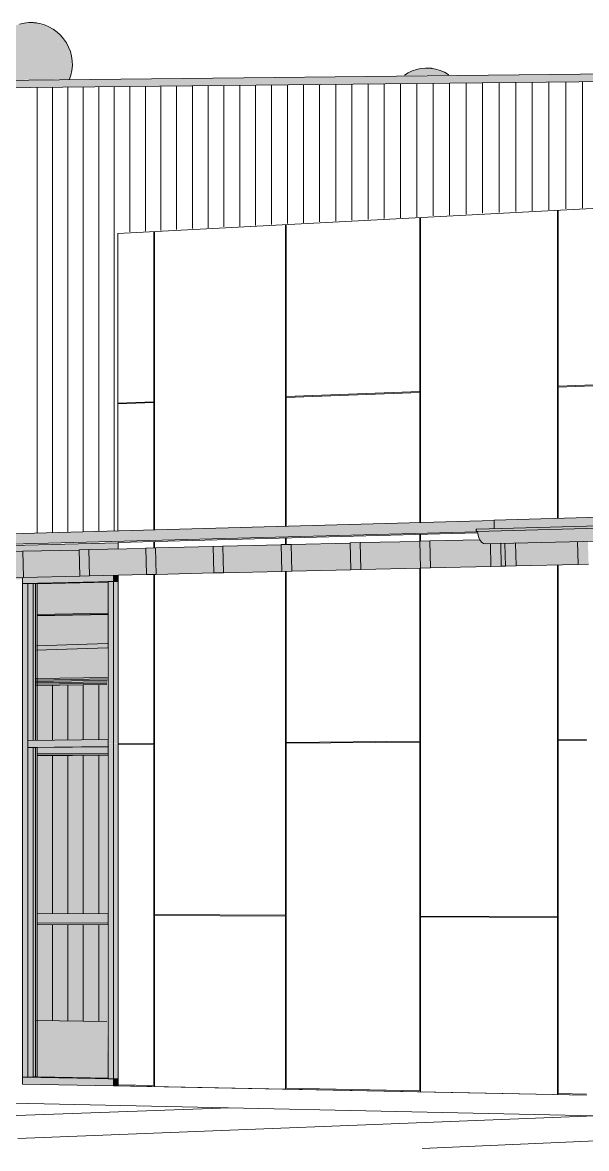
# Model space of a CAD drawing. Header units: inches. Extents: x 30764 to 92544, y -36095 to 66.
# Drawn here: x 92528.8052 to 92528.8817, y 65.9599 to 66.1125 of the extents above; entities that cross this region are included whole.
import ezdxf

# ---------------------------------------------------------------- set-up
doc = ezdxf.new("R2010")
doc.units = ezdxf.units.IN
doc.header["$MEASUREMENT"] = 0
for name, color, linetype, lineweight in [('A-CLNG', 13, 'Continuous', 13), ('A-GENM', 13, 'Continuous', 9), ('A-GLAZ-CURT', 52, 'Continuous', 9), ('A-GLAZ-CWMG', 51, 'Continuous', 9), ('A-ROOF', 132, 'Continuous', 13), ('A-ROOF-OTLN', 132, 'Continuous', 9), ('A-WALL-PATT', 111, 'Continuous', 13), ('C-BLDG-PADS', 91, 'Continuous', 9), ('C-TOPO', 7, 'Continuous', 9), ('Conc', 7, 'Continuous', 9), ('L-SITE-WALL', 31, 'Continuous', 13), ('M-HVAC-DUCT', 70, 'Continuous', 9), ('PAINT', 190, 'Continuous', 9), ('S-BEAM', 12, 'Continuous', 9)]:
    doc.layers.add(name, color=color, linetype=linetype, lineweight=lineweight)

# ---------------------------------------------------------------- blocks, each defined once
blk = doc.blocks.new('FP_57-Looking North East Copy 1')
at = {"layer": 'A-WALL-PATT', "lineweight": 9}
for p, q in [((31213.64636, 66.04338), (31213.64636, 66.10375)), ((31213.64844, 66.04343), (31213.64844, 66.10377)), ((31213.65053, 66.04349), (31213.65053, 66.10379)), ((31213.65262, 66.04355), (31213.65262, 66.10381)), ((31213.65472, 66.04361), (31213.65472, 66.10383)), ((31213.65682, 66.04366), (31213.65682, 66.10385)), ((31213.65893, 66.08414), (31213.65893, 66.10388)), ((31213.66104, 66.08425), (31213.66104, 66.1039)), ((31213.66316, 66.08436), (31213.66316, 66.10392)), ((31213.66528, 66.08448), (31213.66528, 66.10394)), ((31213.66741, 66.08459), (31213.66741, 66.10396)), ((31213.66955, 66.0847), (31213.66955, 66.10399)), ((31213.67169, 66.08482), (31213.67169, 66.10401)), ((31213.67384, 66.08493), (31213.67384, 66.10403)), ((31213.67599, 66.08504), (31213.67599, 66.10405)), ((31213.67815, 66.08516), (31213.67815, 66.10408)), ((31213.68032, 66.08527), (31213.68032, 66.1041)), ((31213.68249, 66.08539), (31213.68249, 66.10412)), ((31213.68467, 66.0855), (31213.68467, 66.10415)), ((31213.68685, 66.08562), (31213.68685, 66.10417)), ((31213.68904, 66.08573), (31213.68904, 66.10419)), ((31213.69123, 66.08585), (31213.69123, 66.10421)), ((31213.69343, 66.08597), (31213.69343, 66.10424)), ((31213.69564, 66.08608), (31213.69564, 66.10426)), ((31213.69785, 66.0862), (31213.69785, 66.10428)), ((31213.70007, 66.08632), (31213.70007, 66.10431)), ((31213.7023, 66.08643), (31213.7023, 66.10433)), ((31213.70453, 66.08655), (31213.70453, 66.10435)), ((31213.70676, 66.08667), (31213.70676, 66.10438)), ((31213.70901, 66.08679), (31213.70901, 66.1044)), ((31213.71126, 66.08691), (31213.71126, 66.10442)), ((31213.71351, 66.08703), (31213.71351, 66.10445)), ((31213.71577, 66.08715), (31213.71577, 66.10447)), ((31213.71804, 66.08727), (31213.71804, 66.10449)), ((31213.72031, 66.08739), (31213.72031, 66.10452))]:
    blk.add_line(p, q, dxfattribs=at)
blk = doc.blocks.new('FP_59-Looking North East Copy 1')
at = {"layer": 'A-WALL-PATT', "lineweight": 9}
for p, q in [((31213.81694, 66.04537), (31213.81694, 66.04628)), ((31213.81705, 66.04537), (31213.81705, 66.04628)), ((31213.83842, 66.04578), (31213.83842, 66.04685)), ((31213.83853, 66.04578), (31213.83853, 66.04685)), ((31213.68003, 66.04178), (31213.68003, 66.04265)), ((31213.68012, 66.04178), (31213.68012, 66.04266)), ((31213.69826, 66.04225), (31213.69826, 66.04314)), ((31213.69836, 66.04225), (31213.69836, 66.04314)), ((31213.6622, 66.04132), (31213.6622, 66.04218)), ((31213.66229, 66.04132), (31213.66229, 66.04218)), ((31213.68003, 65.9915), (31213.68003, 66.03814)), ((31213.68012, 66.01494), (31213.68012, 66.03815)), ((31213.69826, 66.01511), (31213.69826, 66.03858)), ((31213.69836, 65.9914), (31213.69836, 66.03858)), ((31213.71691, 65.9913), (31213.71691, 66.03902)), ((31213.717, 66.01528), (31213.717, 66.03902)), ((31213.6622, 66.01477), (31213.6622, 66.03772)), ((31213.66229, 65.99159), (31213.66229, 66.03772)), ((31213.72085, 66.01532), (31213.717, 66.01528)), ((31213.72085, 66.01519), (31213.717, 66.01516)), ((31213.717, 65.96733), (31213.717, 66.01516)), ((31213.6622, 66.01477), (31213.65733, 66.01473)), ((31213.6622, 66.01465), (31213.65733, 66.01461)), ((31213.6622, 65.96841), (31213.6622, 66.01465)), ((31213.69826, 66.01511), (31213.68012, 66.01494)), ((31213.69826, 66.01498), (31213.68012, 66.01482)), ((31213.68012, 65.96806), (31213.68012, 66.01482)), ((31213.69826, 65.9677), (31213.69826, 66.01498)), ((31213.68003, 65.9915), (31213.66229, 65.99159)), ((31213.66229, 65.99147), (31213.68003, 65.99138)), ((31213.66229, 65.96829), (31213.66229, 65.99147)), ((31213.68003, 65.96794), (31213.68003, 65.99138)), ((31213.71691, 65.9913), (31213.69836, 65.9914)), ((31213.69836, 65.99128), (31213.71691, 65.99118)), ((31213.69836, 65.96757), (31213.69836, 65.99128)), ((31213.71691, 65.9672), (31213.71691, 65.99118)), ((31213.65733, 65.96851), (31213.6622, 65.96841)), ((31213.68012, 65.96806), (31213.69826, 65.9677)), ((31213.717, 65.96733), (31213.72085, 65.96725))]:
    blk.add_line(p, q, dxfattribs=at)
blk = doc.blocks.new('FP_69-Looking North East Copy 1')
at = {"layer": 'A-WALL-PATT', "lineweight": 9}
for p, q in [((31213.83842, 66.05069), (31213.83842, 66.09351)), ((31213.83853, 66.0679), (31213.83853, 66.09351)), ((31213.81694, 66.06707), (31213.81694, 66.09237)), ((31213.81705, 66.05008), (31213.81705, 66.09238)), ((31213.7755, 66.06548), (31213.7755, 66.09018)), ((31213.77561, 66.04889), (31213.77561, 66.09019)), ((31213.79597, 66.04947), (31213.79597, 66.09126)), ((31213.79608, 66.06627), (31213.79608, 66.09127)), ((31213.75551, 66.04831), (31213.75551, 66.08912)), ((31213.75561, 66.06472), (31213.75561, 66.08913)), ((31213.71691, 66.04533), (31213.71691, 66.08708)), ((31213.717, 66.06324), (31213.717, 66.08709)), ((31213.73599, 66.06396), (31213.73599, 66.08809)), ((31213.73609, 66.04776), (31213.73609, 66.0881)), ((31213.69826, 66.06252), (31213.69826, 66.0861)), ((31213.69836, 66.04474), (31213.69836, 66.0861)), ((31213.6622, 66.06113), (31213.6622, 66.08419)), ((31213.66229, 66.04375), (31213.66229, 66.0842)), ((31213.68003, 66.04424), (31213.68003, 66.08513)), ((31213.68012, 66.06182), (31213.68012, 66.08514)), ((31213.81694, 66.06707), (31213.79608, 66.06627)), ((31213.84464, 66.06813), (31213.83853, 66.0679)), ((31213.83853, 66.06777), (31213.84464, 66.068)), ((31213.83853, 66.05069), (31213.83853, 66.06777)), ((31213.79608, 66.06614), (31213.81694, 66.06694)), ((31213.79608, 66.04948), (31213.79608, 66.06614)), ((31213.81694, 66.05007), (31213.81694, 66.06694)), ((31213.7755, 66.06548), (31213.75561, 66.06472)), ((31213.75561, 66.06459), (31213.7755, 66.06535)), ((31213.75561, 66.04832), (31213.75561, 66.06459)), ((31213.7755, 66.04889), (31213.7755, 66.06535)), ((31213.69826, 66.06252), (31213.68012, 66.06182)), ((31213.73599, 66.06396), (31213.717, 66.06324)), ((31213.717, 66.06311), (31213.73599, 66.06384)), ((31213.717, 66.04534), (31213.717, 66.06311)), ((31213.73599, 66.04775), (31213.73599, 66.06384)), ((31213.6622, 66.06113), (31213.65729, 66.06094)), ((31213.65729, 66.06082), (31213.6622, 66.06101)), ((31213.6622, 66.04375), (31213.6622, 66.06101)), ((31213.68012, 66.0617), (31213.69826, 66.06239)), ((31213.68012, 66.04424), (31213.68012, 66.0617)), ((31213.69826, 66.04474), (31213.69826, 66.06239))]:
    blk.add_line(p, q, dxfattribs=at)
blk = doc.blocks.new('FP_76-Looking North East Copy 1')
at = {"layer": 'A-WALL-PATT', "lineweight": 9}
for p, q in [((31213.65472, 66.01534), (31213.65472, 66.02277)), ((31213.64636, 66.01525), (31213.64636, 66.02265)), ((31213.64844, 66.01527), (31213.64844, 66.02268)), ((31213.65053, 66.01529), (31213.65053, 66.02271)), ((31213.65262, 66.01531), (31213.65262, 66.02274)), ((31213.64636, 65.99174), (31213.64636, 66.01316)), ((31213.64844, 65.99173), (31213.64844, 66.01317)), ((31213.65053, 65.99171), (31213.65053, 66.01319)), ((31213.65262, 65.9917), (31213.65262, 66.01321)), ((31213.65472, 65.99169), (31213.65472, 66.01323)), ((31213.64636, 65.97724), (31213.64636, 65.99026)), ((31213.64844, 65.97721), (31213.64844, 65.99025)), ((31213.65053, 65.97718), (31213.65053, 65.99023)), ((31213.65262, 65.97715), (31213.65262, 65.99022)), ((31213.65472, 65.97712), (31213.65472, 65.99021))]:
    blk.add_line(p, q, dxfattribs=at)

msp = doc.modelspace()

# ---------------------------------------------------------------- hatches: boundary and pattern name
at = {"layer": 'A-CLNG', "lineweight": 5}
h = msp.add_hatch(color=256, dxfattribs=at)
h.paths.add_polyline_path([(92528.42593, 66.02813), (92528.47737, 66.02936), (92528.47737, 66.02954), (92528.42593, 66.02832), (92528.42593, 66.02823)], flags=0)
h.paths.add_polyline_path([(92528.42593, 66.031), (92528.43142, 66.03114), (92528.43141, 66.03116), (92528.67969, 66.03757), (92528.68123, 66.03761), (92528.68123, 66.03764), (92528.68702, 66.03777), (92528.68882, 66.0378), (92528.68882, 66.03784), (92528.69443, 66.03796), (92528.69648, 66.038), (92528.69648, 66.03803), (92528.70189, 66.03815), (92528.70422, 66.0382), (92528.70422, 66.03824), (92528.70947, 66.03835), (92528.71205, 66.0384), (92528.71205, 66.03844), (92528.71711, 66.03855), (92528.71996, 66.03861), (92528.71996, 66.03864), (92528.72483, 66.03875), (92528.72795, 66.03881), (92528.72795, 66.03885), (92528.73264, 66.03895), (92528.73604, 66.03902), (92528.73603, 66.03906), (92528.7405, 66.03916), (92528.7442, 66.03923), (92528.7442, 66.03927), (92528.74846, 66.03937), (92528.75246, 66.03945), (92528.75246, 66.03949), (92528.75651, 66.03958), (92528.76081, 66.03966), (92528.76081, 66.0397), (92528.76464, 66.03979), (92528.76925, 66.03988), (92528.76925, 66.03992), (92528.77286, 66.04), (92528.77778, 66.0401), (92528.77778, 66.04014), (92528.78117, 66.04022), (92528.78641, 66.04033), (92528.78641, 66.04037), (92528.78957, 66.04044), (92528.79514, 66.04055), (92528.79514, 66.04059), (92528.79815, 66.04066), (92528.80396, 66.04078), (92528.80396, 66.04082), (92528.8069, 66.04089), (92528.81289, 66.04101), (92528.81289, 66.04105), (92528.81817, 66.04117), (92528.81817, 66.04201), (92528.42593, 66.03163), (92528.42593, 66.03115)], flags=0)
h.paths.add_polyline_path([(92528.63726, 66.03308), (92528.80522, 66.03706), (92528.80522, 66.0373), (92528.6365, 66.03331), (92528.6365, 66.0331), (92528.63726, 66.0331)], flags=0)
h.paths.add_polyline_path([(92529.00039, 66.04208), (92529.00071, 66.04209), (92529.00071, 66.04218), (92529.00039, 66.04215)], flags=0)
at = {"layer": 'A-GENM', "lineweight": 5}
for points in [[(92528.80122, 66.10472), (92528.81017, 66.10482), (92528.81031, 66.10524), (92528.81049, 66.1061), (92528.81057, 66.10717), (92528.81055, 66.10785), (92528.81042, 66.10871), (92528.81019, 66.10952), (92528.80976, 66.11044), (92528.80946, 66.11093), (92528.80883, 66.11161), (92528.80831, 66.112), (92528.80769, 66.11231), (92528.80714, 66.11245), (92528.80683, 66.11251), (92528.80605, 66.11252), (92528.80558, 66.11249), (92528.80505, 66.11239), (92528.80452, 66.11225), (92528.80365, 66.11186), (92528.80308, 66.11152), (92528.8023, 66.11084), (92528.80166, 66.11004), (92528.80129, 66.10939), (92528.80102, 66.10874), (92528.8008, 66.10768), (92528.80076, 66.10654), (92528.80099, 66.10536), (92528.80122, 66.10474)], [(92528.85701, 66.10537), (92528.86257, 66.10543), (92528.862, 66.10586), (92528.86152, 66.10611), (92528.86085, 66.10628), (92528.86061, 66.10633), (92528.85982, 66.10634), (92528.85939, 66.10631), (92528.85893, 66.10622), (92528.85834, 66.10606), (92528.85753, 66.1057), (92528.85704, 66.1054)]]:
    msp.add_hatch(color=256, dxfattribs=at).paths.add_polyline_path(points, flags=0)
h = msp.add_hatch(color=256, dxfattribs=at)
h.paths.add_polyline_path([(92528.81017, 66.10482), (92528.81159, 66.10484), (92528.81165, 66.10499), (92528.81194, 66.10621), (92528.81193, 66.10735), (92528.81182, 66.10818), (92528.81176, 66.10842), (92528.81141, 66.10931), (92528.81103, 66.10997), (92528.81038, 66.11079), (92528.80981, 66.11131), (92528.80919, 66.11173), (92528.8088, 66.11196), (92528.80832, 66.11216), (92528.80763, 66.11237), (92528.80734, 66.11242), (92528.8079, 66.11223), (92528.8085, 66.11188), (92528.80902, 66.11144), (92528.80946, 66.11093), (92528.80995, 66.11008), (92528.81019, 66.10952), (92528.81042, 66.10871), (92528.81055, 66.10766), (92528.81055, 66.10671), (92528.81049, 66.1061), (92528.81031, 66.10524), (92528.81018, 66.10486)], flags=0)
h.paths.add_polyline_path([(92528.80695, 66.11248), (92528.80683, 66.1125), (92528.80691, 66.11249)], flags=0)
h = msp.add_hatch(color=256, dxfattribs=at)
h.paths.add_polyline_path([(92528.86257, 66.10543), (92528.86305, 66.10544), (92528.863, 66.10548), (92528.86212, 66.10595), (92528.86124, 66.10623), (92528.86081, 66.10631), (92528.86092, 66.10629), (92528.86167, 66.10603), (92528.86216, 66.10576), (92528.86251, 66.10548)], flags=0)
h.paths.add_polyline_path([(92528.86065, 66.10631), (92528.86061, 66.10632), (92528.86064, 66.10631)], flags=0)
at = {"layer": 'A-GLAZ-CURT', "lineweight": 5, "transparency": 33554458}
for points in [[(92528.80665, 66.01523), (92528.80721, 66.01523), (92528.80721, 66.03646), (92528.81684, 66.0367), (92528.81684, 66.03671), (92528.80665, 66.03648), (92528.80665, 66.01528)], [(92528.80714, 66.02744), (92528.81676, 66.0278), (92528.81683, 66.03668), (92528.8072, 66.03644), (92528.80714, 66.02746)], [(92528.80703, 66.02265), (92528.81667, 66.02279), (92528.81669, 66.02779), (92528.80705, 66.02744), (92528.80703, 66.0227)], [(92528.80703, 66.01525), (92528.81666, 66.01535), (92528.81666, 66.02279), (92528.80703, 66.02265), (92528.80703, 66.01533)], [(92528.81684, 65.96939), (92528.81683, 65.96941), (92528.80721, 65.9696), (92528.80721, 66.01425), (92528.80665, 66.01425), (92528.80665, 65.96958), (92528.80721, 65.96957)], [(92528.81682, 65.96941), (92528.81666, 65.9771), (92528.80703, 65.97724), (92528.80719, 65.96959), (92528.80852, 65.96957)]]:
    msp.add_hatch(color=256, dxfattribs=at).paths.add_polyline_path(points, flags=0)
h = msp.add_hatch(color=256, dxfattribs=at)
h.paths.add_polyline_path([(92528.81683, 65.99021), (92528.81683, 65.9917), (92528.80721, 65.99175), (92528.80721, 65.99027), (92528.81565, 65.99022)], flags=0)
h.paths.add_polyline_path([(92528.80721, 66.01314), (92528.81683, 66.01322), (92528.81683, 66.01434), (92528.80721, 66.01425), (92528.80721, 66.01318)], flags=0)
h = msp.add_hatch(color=256, dxfattribs=at)
h.paths.add_polyline_path([(92528.81666, 65.9771), (92528.81666, 65.9902), (92528.80703, 65.99026), (92528.80703, 65.97724)], flags=0)
h.paths.add_polyline_path([(92528.81666, 65.99169), (92528.81666, 66.01324), (92528.80703, 66.01315), (92528.80703, 65.99174), (92528.81548, 65.99169)], flags=0)
at = {"layer": 'A-GLAZ-CWMG', "lineweight": 5}
for points in [[(92528.80522, 66.03649), (92528.81756, 66.03679), (92528.81756, 66.03759), (92528.80522, 66.03727), (92528.80522, 66.0365)], [(92528.80522, 66.01474), (92528.80594, 66.01474), (92528.80594, 66.0365), (92528.80522, 66.03648), (92528.80522, 66.01474)], [(92528.81684, 66.01485), (92528.81756, 66.01485), (92528.81755, 66.03677), (92528.81684, 66.03673), (92528.81684, 66.01485)], [(92528.81817, 66.03675), (92528.81817, 66.03761), (92528.81756, 66.03759), (92528.81756, 66.03677), (92528.8179, 66.03676)], [(92528.81817, 66.01484), (92528.81817, 66.03675), (92528.81756, 66.03675), (92528.81756, 66.01485)], [(92528.80594, 66.01522), (92528.80665, 66.01523), (92528.80665, 66.03648), (92528.80594, 66.03648), (92528.80594, 66.01522)], [(92528.80594, 66.01427), (92528.81684, 66.01437), (92528.81684, 66.01533), (92528.80594, 66.01522), (92528.80594, 66.01453)], [(92528.80594, 65.96956), (92528.80594, 66.01474), (92528.80522, 66.01474), (92528.80522, 65.96957), (92528.80569, 65.96956)], [(92528.80594, 65.96956), (92528.80665, 65.96958), (92528.80665, 66.01426), (92528.80594, 66.01425), (92528.80594, 65.96957)], [(92528.81756, 65.96934), (92528.81756, 66.01485), (92528.81684, 66.01482), (92528.81684, 65.96935), (92528.81755, 65.96934)], [(92528.81756, 65.96934), (92528.81817, 65.96935), (92528.81817, 66.01484), (92528.81756, 66.01482), (92528.81756, 65.97081)], [(92528.81756, 65.96838), (92528.81755, 65.96934), (92528.80522, 65.96956), (92528.80522, 65.96862), (92528.8069, 65.96859)]]:
    msp.add_hatch(color=256, dxfattribs=at).paths.add_polyline_path(points, flags=0)
at = {"layer": 'A-GLAZ-CWMG'}
msp.add_hatch(color=256, dxfattribs=at).paths.add_polyline_path([(92528.81756, 65.96838), (92528.81817, 65.9684), (92528.81817, 65.96935), (92528.81756, 65.96934), (92528.81756, 65.96838)], flags=0)
at = {"layer": 'A-ROOF', "lineweight": 5}
for points in [[(92528.67714, 66.10239), (92529.03347, 66.10611), (92529.03347, 66.10724), (92528.67714, 66.1033)], [(92528.86918, 66.04393), (92528.97366, 66.04672), (92528.97369, 66.0467), (92528.97375, 66.04668), (92528.97378, 66.0466), (92528.97382, 66.04638), (92528.97592, 66.04644), (92528.97592, 66.04802), (92528.86918, 66.04509), (92528.86918, 66.0441)], [(92528.40283, 66.03115), (92528.86692, 66.04348), (92528.86689, 66.04356), (92528.86678, 66.04358), (92528.86673, 66.04365), (92528.86673, 66.04378), (92528.86679, 66.04386), (92528.86687, 66.04387), (92528.86917, 66.04394), (92528.86915, 66.04501), (92528.40283, 66.0322)]]:
    msp.add_hatch(color=256, dxfattribs=at).paths.add_polyline_path(points, flags=0)
at = {"layer": 'A-ROOF-OTLN', "lineweight": 5}
h = msp.add_hatch(color=256, dxfattribs=at)
h.paths.add_polyline_path([(92528.86685, 66.04355), (92528.97366, 66.04642), (92528.97362, 66.0465), (92528.97362, 66.04665), (92528.97366, 66.04672), (92528.97371, 66.04673), (92528.86678, 66.04385), (92528.86674, 66.04377), (92528.86675, 66.04363), (92528.86681, 66.04356), (92528.86684, 66.04355)], flags=0)
h.paths.add_polyline_path([(92528.86684, 66.04358), (92528.86692, 66.04359), (92528.86685, 66.04359)], flags=0)
msp.add_hatch(color=256, dxfattribs=at).paths.add_polyline_path([(92528.86805, 66.04184), (92528.97485, 66.04457), (92528.97457, 66.04465), (92528.97432, 66.04486), (92528.97409, 66.04519), (92528.97392, 66.04559), (92528.97381, 66.04616), (92528.97376, 66.04656), (92528.97361, 66.04654), (92528.97366, 66.04642), (92528.97363, 66.04641), (92528.86692, 66.04355), (92528.86696, 66.04321), (92528.86706, 66.04279), (92528.86724, 66.04241), (92528.86748, 66.04211), (92528.86775, 66.04192)], flags=0)
at = {"layer": 'S-BEAM', "lineweight": 5}
for points in [[(92528.81431, 66.03751), (92528.82202, 66.0377), (92528.82192, 66.04124), (92528.81421, 66.04108), (92528.81431, 66.03751)], [(92528.82335, 66.03772), (92528.83115, 66.03791), (92528.83105, 66.04148), (92528.82325, 66.04132), (92528.82335, 66.03772)], [(92528.83249, 66.03794), (92528.84039, 66.03813), (92528.84029, 66.04171), (92528.83239, 66.04155), (92528.83249, 66.03794)], [(92528.84174, 66.03816), (92528.84973, 66.03835), (92528.84963, 66.04196), (92528.84164, 66.04179), (92528.84174, 66.03816)], [(92528.8511, 66.03838), (92528.85918, 66.03858), (92528.85908, 66.0422), (92528.851, 66.04204), (92528.8511, 66.03838)], [(92528.86056, 66.0386), (92528.86874, 66.0388), (92528.86864, 66.04186), (92528.86803, 66.04185), (92528.86774, 66.04192), (92528.86747, 66.04212), (92528.86723, 66.04242), (92528.86047, 66.04228), (92528.86056, 66.03861)], [(92528.87014, 66.03883), (92528.87072, 66.03885), (92528.87062, 66.04191), (92528.87006, 66.04188), (92528.87014, 66.03883)], [(92528.87214, 66.03887), (92528.88054, 66.03908), (92528.88045, 66.04216), (92528.87206, 66.04192), (92528.87212, 66.03978)], [(92528.80537, 66.0373), (92528.813, 66.03748), (92528.8129, 66.04101), (92528.80527, 66.04082), (92528.80537, 66.0373)]]:
    msp.add_hatch(color=256, dxfattribs=at).paths.add_polyline_path(points, flags=0)
at = {"layer": 'S-BEAM'}
for points in [[(92528.82203, 66.03769), (92528.82335, 66.03773), (92528.82325, 66.04132), (92528.82193, 66.04128), (92528.82203, 66.03769)], [(92528.83116, 66.03791), (92528.83249, 66.03794), (92528.83239, 66.04155), (92528.83106, 66.04151), (92528.83116, 66.03791)], [(92528.84039, 66.03813), (92528.84174, 66.03816), (92528.84164, 66.04179), (92528.84029, 66.04176), (92528.84039, 66.03813)], [(92528.84973, 66.03835), (92528.8511, 66.03838), (92528.851, 66.04204), (92528.84964, 66.042), (92528.84973, 66.03835)], [(92528.85918, 66.03857), (92528.86056, 66.03861), (92528.86047, 66.04228), (92528.85909, 66.04224), (92528.85918, 66.03857)], [(92528.86874, 66.0388), (92528.87014, 66.03883), (92528.87004, 66.0419), (92528.86866, 66.04184), (92528.86874, 66.0388)], [(92528.87072, 66.03884), (92528.87214, 66.03888), (92528.87204, 66.04194), (92528.87064, 66.04191), (92528.87072, 66.03884)], [(92528.88055, 66.03907), (92528.88198, 66.03911), (92528.88189, 66.0422), (92528.88047, 66.04216), (92528.88055, 66.03907)], [(92528.80408, 66.03727), (92528.80537, 66.0373), (92528.80527, 66.04085), (92528.80398, 66.04082), (92528.80408, 66.03727)], [(92528.81301, 66.03748), (92528.81431, 66.03751), (92528.81421, 66.04108), (92528.81291, 66.04105), (92528.81301, 66.03748)]]:
    msp.add_hatch(color=256, dxfattribs=at).paths.add_polyline_path(points, flags=0)

# ---------------------------------------------------------------- linework, layer by layer
at = {"layer": 'A-CLNG'}
msp.add_line((92528.42593, 66.03163), (92528.81817, 66.04201), dxfattribs=at)
at = {"layer": 'A-GENM'}
for points in [[(92528.80479, 66.11233, 0), (92528.80543, 66.11247, 0), (92528.80607, 66.11253, 0), (92528.80623, 66.11254, 0), (92528.80639, 66.11254, 0), (92528.80652, 66.11253, 0), (92528.8066, 66.11253, 0), (92528.80673, 66.11252, 0), (92528.80681, 66.11251, 0), (92528.80693, 66.1125, 0), (92528.80695, 66.1125, 0)], [(92528.80695, 66.1125, 0), (92528.80711, 66.11248, 0), (92528.80727, 66.11245, 0), (92528.80758, 66.11239, 0), (92528.80821, 66.11221, 0), (92528.80881, 66.11195, 0), (92528.80937, 66.11163, 0), (92528.8099, 66.11125, 0), (92528.81038, 66.11081, 0), (92528.8108, 66.11032, 0), (92528.81117, 66.10978, 0), (92528.81147, 66.10921, 0), (92528.81171, 66.1086, 0), (92528.81187, 66.10798, 0), (92528.81197, 66.10734, 0), (92528.81198, 66.10669, 0), (92528.81192, 66.10605, 0), (92528.81179, 66.10542, 0), (92528.8116, 66.10484, 0)], [(92528.85701, 66.10538, 0), (92528.85752, 66.1057, 0), (92528.85807, 66.10597, 0), (92528.85865, 66.10616, 0), (92528.85925, 66.10629, 0), (92528.85985, 66.10635, 0), (92528.86, 66.10636, 0), (92528.86008, 66.10636, 0), (92528.86016, 66.10636, 0), (92528.86027, 66.10636, 0), (92528.86035, 66.10635, 0), (92528.86046, 66.10634, 0), (92528.86055, 66.10634, 0), (92528.86066, 66.10633, 0), (92528.86068, 66.10632, 0)], [(92528.86068, 66.10632, 0), (92528.86083, 66.1063, 0), (92528.86098, 66.10628, 0), (92528.86128, 66.10622, 0), (92528.86187, 66.10605, 0), (92528.86243, 66.10581, 0), (92528.86296, 66.1055, 0), (92528.86305, 66.10544, 0)]]:
    msp.add_polyline3d(points, dxfattribs=at)
at = {"layer": 'A-GLAZ-CURT'}
for p, q in [((92528.81684, 66.03671), (92528.80665, 66.03648)), ((92528.80697, 66.03647), (92528.81684, 66.03669)), ((92528.80665, 66.03648), (92528.80665, 66.01523)), ((92528.80665, 66.03648), (92528.80697, 66.03647)), ((92528.80697, 66.01523), (92528.80697, 66.03647)), ((92528.81684, 66.01435), (92528.80665, 66.01426)), ((92528.80665, 66.01426), (92528.80665, 65.96958)), ((92528.80665, 66.01426), (92528.80697, 66.01425)), ((92528.80697, 66.01425), (92528.81684, 66.01434)), ((92528.80697, 65.96959), (92528.80697, 66.01425)), ((92528.80665, 65.96958), (92528.80697, 65.96959)), ((92528.80665, 65.96958), (92528.81684, 65.96939)), ((92528.81684, 65.9694), (92528.80697, 65.96959))]:
    msp.add_line(p, q, dxfattribs=at)
at = {"layer": 'A-GLAZ-CWMG'}
for p, q in [((92528.80522, 66.03649), (92528.80522, 66.0373)), ((92528.81756, 66.03677), (92528.80522, 66.03649)), ((92528.80522, 66.03649), (92528.80594, 66.0365)), ((92528.80594, 66.0365), (92528.80665, 66.03648)), ((92528.80594, 66.0365), (92528.80594, 66.01474)), ((92528.81683, 66.03668), (92528.80721, 66.03646)), ((92528.81684, 66.03676), (92528.81756, 66.03677)), ((92528.81684, 66.01485), (92528.81684, 66.03676)), ((92528.81756, 66.03759), (92528.81756, 66.03677)), ((92528.81756, 66.03677), (92528.81817, 66.03675)), ((92528.81756, 66.03677), (92528.81817, 66.03675)), ((92528.81756, 66.01485), (92528.81756, 66.03677)), ((92528.80522, 66.03649), (92528.80522, 66.01474)), ((92528.80665, 66.03648), (92528.80721, 66.03646)), ((92528.80721, 66.03646), (92528.80721, 66.01523)), ((92528.81684, 66.01533), (92528.80594, 66.01522)), ((92528.80594, 66.01427), (92528.80594, 66.01522)), ((92528.81684, 66.01533), (92528.81684, 66.01437)), ((92528.80522, 66.01474), (92528.80522, 65.96957)), ((92528.80594, 66.01474), (92528.80594, 65.96956)), ((92528.81684, 66.01437), (92528.80594, 66.01427)), ((92528.80665, 66.01426), (92528.80594, 66.01427)), ((92528.80721, 66.01425), (92528.80665, 66.01426)), ((92528.81683, 66.01434), (92528.80721, 66.01425)), ((92528.80721, 66.01426), (92528.80721, 65.9696)), ((92528.81684, 65.96935), (92528.81684, 66.01485)), ((92528.81756, 65.96934), (92528.81756, 66.01485)), ((92528.80522, 65.96862), (92528.80522, 65.96957)), ((92528.80522, 65.96957), (92528.81756, 65.96934)), ((92528.80594, 65.96956), (92528.80522, 65.96957)), ((92528.80665, 65.96958), (92528.80594, 65.96956)), ((92528.80721, 65.9696), (92528.80665, 65.96958)), ((92528.80721, 65.9696), (92528.81683, 65.96941)), ((92528.81756, 65.96934), (92528.81684, 65.96935)), ((92528.81817, 65.96935), (92528.81756, 65.96934)), ((92528.81817, 65.96935), (92528.81756, 65.96934)), ((92528.80522, 65.96862), (92528.81756, 65.96838)), ((92528.81756, 65.96934), (92528.81756, 65.96838)), ((92528.81756, 65.96838), (92528.8176, 65.96838)), ((92528.8176, 65.96838), (92528.81817, 65.9684))]:
    msp.add_line(p, q, dxfattribs=at)
at = {"layer": 'A-ROOF'}
for p, q in [((92528.67714, 66.1033), (92529.03347, 66.10724)), ((92529.03347, 66.10611), (92528.67714, 66.10239)), ((92528.86918, 66.04509), (92528.97592, 66.04802)), ((92528.40283, 66.0322), (92528.86917, 66.04501)), ((92528.86918, 66.04393), (92528.86918, 66.04509)), ((92528.86692, 66.04348), (92528.40283, 66.03115))]:
    msp.add_line(p, q, dxfattribs=at)
at = {"layer": 'A-ROOF-OTLN'}
for p, q in [((92528.86683, 66.04387), (92528.9737, 66.04673)), ((92528.97371, 66.0464), (92528.86684, 66.04355)), ((92528.9749, 66.04457), (92528.8681, 66.04184))]:
    msp.add_line(p, q, dxfattribs=at)
for points in [[(92528.86685, 66.04355, 0), (92528.86682, 66.04355, 0), (92528.8668, 66.04356, 0), (92528.86677, 66.04358, 0), (92528.86675, 66.04361, 0), (92528.86674, 66.04365, 0), (92528.86673, 66.04369, 0), (92528.86673, 66.04373, 0), (92528.86674, 66.04377, 0), (92528.86675, 66.0438, 0), (92528.86676, 66.04383, 0), (92528.86678, 66.04385, 0), (92528.86681, 66.04387, 0), (92528.86683, 66.04387, 0)], [(92528.8681, 66.04184, 0), (92528.86805, 66.04184, 0), (92528.86775, 66.04192, 0), (92528.86748, 66.04211, 0), (92528.86724, 66.04241, 0), (92528.86706, 66.04279, 0), (92528.86695, 66.04324, 0), (92528.86691, 66.04355, 0)]]:
    msp.add_polyline3d(points, dxfattribs=at)
at = {"layer": 'C-BLDG-PADS'}
msp.add_line((92528.81756, 65.96838), (92528.8817, 65.9671), dxfattribs=at)
at = {"layer": 'C-TOPO'}
for p, q in [((92528.8817, 65.9671), (92528.81756, 65.96838)), ((92528.81756, 65.96838), (92528.8817, 65.9671))]:
    msp.add_line(p, q, dxfattribs=at)
at = {"layer": 'Conc'}
msp.add_line((92529.0215, 65.96134), (92528.38663, 65.97504), dxfattribs=at)
at = {"layer": 'L-SITE-WALL'}
for p, q in [((92529.00548, 66.09383), (92528.81813, 66.08393)), ((92528.81813, 66.08393), (92528.81813, 66.04361)), ((92528.86692, 66.04334), (92528.81817, 66.04205)), ((92528.81817, 66.04205), (92528.81817, 66.04117)), ((92528.81817, 66.03761), (92528.81817, 65.96839)), ((92528.80703, 65.97724), (92528.81666, 65.9771)), ((92528.81817, 65.96839), (92528.8817, 65.96713))]:
    msp.add_line(p, q, dxfattribs=at)
at = {"layer": 'M-HVAC-DUCT'}
for p, q in [((92528.81667, 66.02297), (92528.80703, 66.02283)), ((92528.81667, 66.02278), (92528.80703, 66.02265)), ((92528.81668, 66.02355), (92528.80704, 66.0234)), ((92528.81668, 66.02336), (92528.80704, 66.02322)), ((92528.81667, 66.02317), (92528.80704, 66.02303)), ((92528.81669, 66.02374), (92528.80705, 66.0236))]:
    msp.add_line(p, q, dxfattribs=at)
at = {"layer": 'PAINT'}
for p, q in [((92528.75352, 65.96251), (92528.83333, 65.9654)), ((92528.8046, 65.96124), (92528.88282, 65.96433)), ((92528.85942, 65.95989), (92528.93563, 65.96319))]:
    msp.add_line(p, q, dxfattribs=at)
at = {"layer": 'S-BEAM'}
for p, q in [((92528.81421, 66.04108), (92528.82193, 66.04124)), ((92528.82325, 66.04132), (92528.82193, 66.04128)), ((92528.82193, 66.04128), (92528.82203, 66.03769)), ((92528.82325, 66.04132), (92528.83105, 66.04148)), ((92528.82335, 66.03772), (92528.82325, 66.04132)), ((92528.83239, 66.04155), (92528.83106, 66.04152)), ((92528.83106, 66.04152), (92528.83116, 66.03791)), ((92528.83239, 66.04155), (92528.84029, 66.04171)), ((92528.83249, 66.03794), (92528.83239, 66.04155)), ((92528.84164, 66.04179), (92528.84029, 66.04176)), ((92528.84029, 66.04176), (92528.84039, 66.03813)), ((92528.84164, 66.04179), (92528.84963, 66.04196)), ((92528.84174, 66.03816), (92528.84164, 66.04179)), ((92528.851, 66.04204), (92528.84964, 66.042)), ((92528.84964, 66.042), (92528.84973, 66.03835)), ((92528.851, 66.04204), (92528.85908, 66.0422)), ((92528.8511, 66.03838), (92528.851, 66.04204)), ((92528.86047, 66.04228), (92528.85909, 66.04224)), ((92528.85909, 66.04224), (92528.85918, 66.03857)), ((92528.86047, 66.04228), (92528.86723, 66.04242)), ((92528.86056, 66.0386), (92528.86047, 66.04228)), ((92528.86866, 66.04186), (92528.86874, 66.0388)), ((92528.87014, 66.03883), (92528.87006, 66.0419)), ((92528.87064, 66.04191), (92528.87072, 66.03884)), ((92528.87214, 66.03887), (92528.87206, 66.04194)), ((92528.88047, 66.04216), (92528.88055, 66.03907)), ((92528.80527, 66.04085), (92528.80398, 66.04082)), ((92528.80527, 66.04085), (92528.8129, 66.04101)), ((92528.80537, 66.0373), (92528.80527, 66.04085)), ((92528.81421, 66.04108), (92528.81291, 66.04105)), ((92528.81291, 66.04105), (92528.81301, 66.03748)), ((92528.81431, 66.03751), (92528.81421, 66.04108)), ((92528.84039, 66.03813), (92528.83249, 66.03794)), ((92528.84039, 66.03813), (92528.84174, 66.03816)), ((92528.84973, 66.03835), (92528.84174, 66.03816)), ((92528.84973, 66.03835), (92528.8511, 66.03838)), ((92528.85918, 66.03858), (92528.8511, 66.03838)), ((92528.85918, 66.03857), (92528.86056, 66.0386)), ((92528.86874, 66.0388), (92528.86056, 66.0386)), ((92528.86874, 66.0388), (92528.87014, 66.03883)), ((92528.87072, 66.03884), (92528.87014, 66.03883)), ((92528.87072, 66.03884), (92528.87214, 66.03887)), ((92528.88054, 66.03908), (92528.87214, 66.03887)), ((92528.88055, 66.03907), (92528.88198, 66.03911)), ((92528.80408, 66.03727), (92528.80537, 66.0373)), ((92528.813, 66.03748), (92528.80537, 66.0373)), ((92528.81301, 66.03748), (92528.81431, 66.03751)), ((92528.82202, 66.0377), (92528.81431, 66.03751)), ((92528.82203, 66.03769), (92528.82335, 66.03772)), ((92528.83115, 66.03791), (92528.82335, 66.03772)), ((92528.83116, 66.03791), (92528.83249, 66.03794)), ((92528.8072, 66.03227), (92528.81683, 66.03247)), ((92528.8072, 66.03215), (92528.81683, 66.03234)), ((92528.8072, 66.03208), (92528.81683, 66.03228)), ((92528.80714, 66.02802), (92528.81676, 66.02834)), ((92528.80714, 66.02744), (92528.81676, 66.02777)), ((92528.80721, 66.01342), (92528.81683, 66.0135)), ((92528.80721, 66.01319), (92528.81683, 66.01327)), ((92528.80721, 66.01318), (92528.81683, 66.01326)), ((92528.80721, 66.01314), (92528.81683, 66.01322)), ((92528.80721, 65.99175), (92528.81683, 65.9917)), ((92528.80721, 65.9905), (92528.81683, 65.99044)), ((92528.80721, 65.99027), (92528.81683, 65.99021))]:
    msp.add_line(p, q, dxfattribs=at)

# ---------------------------------------------------------------- block references
at = {"layer": 'L-SITE-WALL', "lineweight": 9}
for name in ['FP_57-Looking North East Copy 1', 'FP_69-Looking North East Copy 1', 'FP_59-Looking North East Copy 1', 'FP_76-Looking North East Copy 1']:
    msp.add_blockref(name, (61315.16084, 0), dxfattribs=at)

doc.saveas('drawing.dxf')
